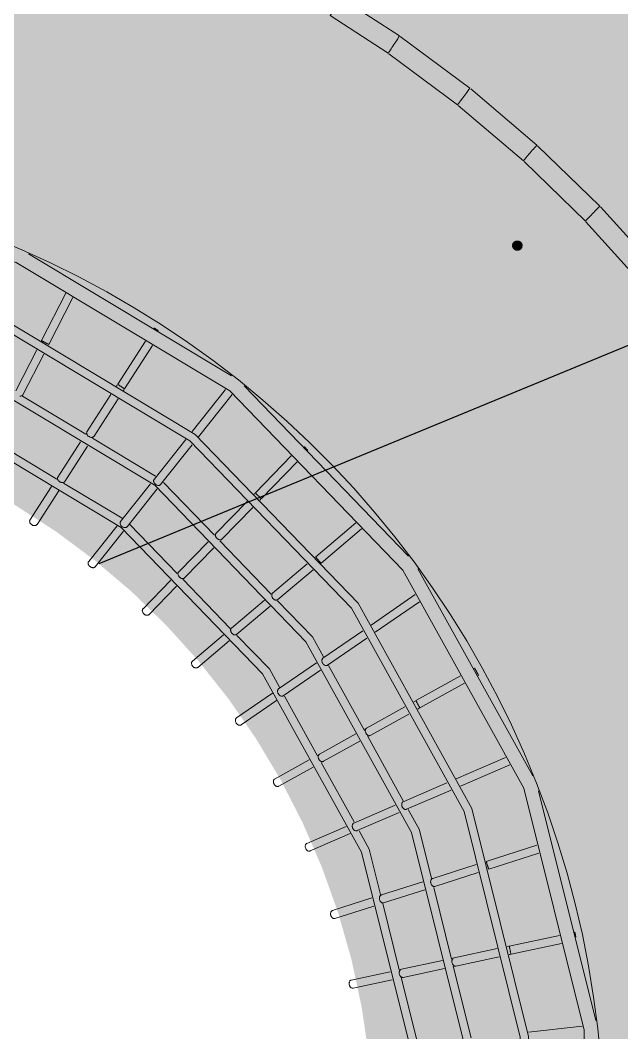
# Model space of a CAD drawing. Header units: millimetres. Extents: x -100577 to 287200, y -212120 to 238461.
# Drawn here: x 30748 to 32053, y 48713 to 50908 of the extents above; entities that cross this region are included whole.
import ezdxf

# ---------------------------------------------------------------- set-up
doc = ezdxf.new("R2010")
doc.units = ezdxf.units.MM
for name, color, linetype, lineweight in [('02_切断（家具）', 8, 'Continuous', 18), ('06_部屋の色', 8, 'Continuous', 0), ('11_見えがかり（家具）', 8, 'Continuous', 9)]:
    doc.layers.add(name, color=color, linetype=linetype, lineweight=lineweight)

msp = doc.modelspace()

# ---------------------------------------------------------------- hatches: boundary and pattern name
at = {"layer": '02_切断（家具）'}
msp.add_hatch(color=8, dxfattribs=at).paths.add_polyline_path([(31817, 50415.7), (31816.7, 50416.6), (31816.5, 50417), (31816.3, 50417.9), (31816.2, 50418.4), (31816.2, 50419.3), (31816.1, 50419.7), (31816.2, 50420.6), (31816.2, 50421.1), (31816.4, 50421.9), (31816.5, 50422.4), (31816.8, 50423.2), (31817, 50423.6), (31817.4, 50424.4), (31817.6, 50424.8), (31818, 50425.4), (31818.3, 50425.8), (31818.8, 50426.3), (31819.1, 50426.7), (31819.7, 50427.2), (31820.1, 50427.5), (31820.8, 50428), (31821.2, 50428.2), (31822, 50428.6), (31822.4, 50428.8), (31823.3, 50429.1), (31823.7, 50429.3), (31824.6, 50429.5), (31825.1, 50429.6), (31826.1, 50429.6), (31826.6, 50429.6), (31827.5, 50429.6), (31828, 50429.5), (31828.9, 50429.4), (31829.3, 50429.3), (31830.2, 50429), (31830.6, 50428.8), (31831.4, 50428.5), (31831.8, 50428.2), (31832.5, 50427.8), (31832.8, 50427.6), (31833.5, 50427.1), (31833.8, 50426.8), (31834.4, 50426.2), (31834.7, 50425.8), (31835.2, 50425.1), (31835.4, 50424.8), (31835.8, 50424), (31836.1, 50423.6), (31836.4, 50422.7), (31836.5, 50422.3), (31836.7, 50421.4), (31836.8, 50420.9), (31836.9, 50420), (31836.9, 50419.6), (31836.9, 50418.7), (31836.8, 50418.2), (31836.6, 50417.4), (31836.5, 50416.9), (31836.2, 50416.1), (31836.1, 50415.7), (31835.7, 50414.9), (31835.5, 50414.5), (31835, 50413.9), (31834.8, 50413.5), (31834.3, 50413), (31834, 50412.6), (31833.4, 50412.1), (31833, 50411.8), (31832.3, 50411.3), (31831.9, 50411.1), (31831.1, 50410.7), (31830.7, 50410.5), (31829.8, 50410.2), (31829.3, 50410), (31828.4, 50409.8), (31827.9, 50409.7), (31827, 50409.7), (31826.5, 50409.6), (31825.6, 50409.7), (31825.1, 50409.8), (31824.2, 50409.9), (31823.7, 50410), (31822.9, 50410.3), (31822.4, 50410.5), (31821.7, 50410.8), (31821.3, 50411), (31820.6, 50411.5), (31820.2, 50411.7), (31819.6, 50412.2), (31819.3, 50412.5), (31818.7, 50413.1), (31818.4, 50413.5), (31817.9, 50414.1), (31817.6, 50414.5), (31817.2, 50415.3), (31817, 50415.7)])
at = {"layer": '06_部屋の色', "true_color": 0xf6e3a4}
h = msp.add_hatch(color=8, dxfattribs=at)
h.paths.add_polyline_path([(15895.7, 43200.1), (16234.5, 43603.9), (16574.4, 44006.9), (14846.3, 45467.7), (18008.7, 50107.5), (18205.2, 50395.6), (18096.6, 50492.5), (18090.8, 50497.8), (18270.8, 50761.8), (18385, 50659.5), (18569.5, 50930.2), (18461.2, 51027.4), (18455.4, 51032.7), (18635.5, 51297), (18749.5, 51194.3), (18783.6, 51244.4), (18814.7, 51289.9), (20029.8, 53072.7), (19922.5, 53171.3), (19916.7, 53176.7), (20097.5, 53441.8), (20203.1, 53344.4), (20210.4, 53337.7), (20395.6, 53609.4), (20288.6, 53708.4), (20282.8, 53713.8), (20463.7, 53979.2), (20576.4, 53874.6), (20596, 53903.4), (21234.8, 54840.6), (21263.9, 54883.2), (21359.7, 55014.5), (21373.6, 55033.6), (21378.3, 55039.3), (21482.8, 55164.6), (21493.3, 55177.2), (21561.8, 55255.5), (21563.9, 55257.9), (21625.8, 55367.7), (21627.5, 55370.8), (21627.6, 55370.8), (21629.9, 55374.5), (21780.4, 55613.7), (21782.9, 55617), (21953.5, 55837.9), (21956.4, 55840.9), (22147.4, 56044.4), (22150.6, 56047.2), (22360.2, 56231.4), (22363.6, 56233.8), (22590, 56397), (22591.8, 56398.1), (22798.5, 56518.8), (22834.6, 56539.9), (23051.8, 56640.2), (23091.8, 56658.6), (23317.7, 56737.6), (23359.2, 56752.1), (23591.6, 56809), (23634.3, 56819.5), (23871.1, 56853.8), (23913.9, 56860), (23914.7, 56860.1), (23918.9, 56860.3), (24201.3, 56873.9), (24256.9, 56873.9), (26592.1, 56873.5), (26592.3, 57022), (26592.3, 57025.5), (30188.3, 57025), (30188.1, 56878.5), (30188.1, 56873), (30228.2, 56873), (30239.8, 56873), (33347.6, 56872.6), (33387.5, 56872.5), (33389.4, 56872.5), (33395.5, 56872.5), (33397.4, 56872.4), (33399.4, 56872.3), (33399.9, 56872.3), (33695.1, 56857.4), (33699.3, 56856.8), (33987.9, 56812.9), (33992, 56811.8), (34274.7, 56739.2), (34278.6, 56737.8), (34552.8, 56637.1), (34556.4, 56635.3), (34819.1, 56507.6), (34822.5, 56505.6), (35071.1, 56352.1), (35074.2, 56349.8), (35306.3, 56172), (35307.1, 56171.3), (35518.7, 55972.5), (35525, 55966.7), (35546.1, 55944.8), (35551.1, 55939.5), (35595.2, 55893.8), (35765.9, 55716.5), (38201.6, 53187.4), (38520.7, 52856), (38555.3, 52820.1), (38568.2, 52806.7), (38566, 52804.6), (38459.4, 52701.1), (38561.6, 52595.3), (38565, 52591.7), (38478.9, 52508), (37969.9, 52018.2), (37917.6, 51966.6), (37818.3, 52068.5), (37811.5, 52075.5), (37807.9, 52071.9), (37807.8, 52071.8), (37807.1, 52071.1), (37803.9, 52068), (37517.2, 51785.6), (37175.5, 51453.6), (37174.1, 51452.2), (37168.1, 51446.4), (36677.4, 50958.6), (36666.8, 50948), (36233.3, 50521), (36337.4, 50416.4), (36340.5, 50413.3), (36276.6, 50350.3), (35928, 49999), (35577, 49649.9), (35093, 49157.3), (34927.8, 48990.8), (34819.6, 49097.5), (34475.8, 48750.8), (34469.6, 48744.3), (34288.1, 48557.2), (34393.2, 48454.4), (34396.8, 48450.9), (34244.8, 48294.2), (33905.1, 47948.4), (33417, 47440), (32936.3, 46944.1), (32588.8, 46577.4), (32516.7, 46502.3), (32411.6, 46602.3), (32406.6, 46607.1), (32195, 46386.6), (32301.6, 46285.4), (32305.3, 46282), (32253.1, 46227.7), (31770.9, 45713.7), (31296, 45212.2), (31069.6, 44967.7), (30963.6, 45066.7), (30958.5, 45071.4), (30845.5, 44949.4), (30841.7, 44945.3), (30516.6, 44598.6), (30511.8, 44593.5), (30509.5, 44591.1), (30505.1, 44586.3), (30503.8, 44584.8), (30046.7, 44086.2), (30042.5, 44081.6), (29562.2, 43562.3), (29551.8, 43551), (29244.8, 43211.4), (29238.1, 43204.1), (28896.6, 42831.2), (28436.3, 42317.2), (28427.4, 42307.3), (28427.3, 42307.2), (28426.3, 42306.1), (27968.4, 41799.5), (27962.9, 41793.4), (27646.1, 41434.9), (27641.4, 41429.6), (27308.9, 41058), (27303.9, 41052.5), (26846.9, 40530.1), (26840, 40522.3), (26382.5, 40004.2), (26211.1, 39805.7), (26324, 39707.5), (26325.8, 39705.9), (26180.2, 39537.2), (25847.6, 39156.8), (25389.7, 38621), (24938.5, 38098.1), (24626.1, 37727.5), (24364.5, 37421.2), (23374.9, 38257.8), (23065.6, 38519.2), (23563.5, 39106.1), (24076.9, 39706.4), (24579.2, 40289.5), (25083.7, 40870.7), (22218.7, 43367), (21705, 42775.2), (21193.4, 42181.4), (20684.1, 41585.8), (20163.7, 40972.6), (20123.7, 40925.2), (22415.2, 38989.2), (21963.5, 38452.5), (21474.4, 37867.6), (21149.6, 37476.6), (20667.4, 36892.6), (20664.9, 36891), (20661.6, 36891.1), (14721.6, 41777.3), (14719.8, 41780.7), (14720.9, 41784.4), (15389.4, 42592.9)])
h.paths.add_polyline_path([(31135.5, 49518.8), (31065.3, 49596.5), (30990.2, 49669.4), (30910.4, 49737.2), (30826.3, 49799.7), (30738.4, 49856.5), (30647, 49907.4), (30552.3, 49952.3), (30455, 49990.9), (30355.4, 50023), (30253.8, 50048.6), (30150.9, 50067.4), (30046.9, 50079.5), (29942.3, 50084.8), (29837.6, 50083.2), (29733.3, 50074.7), (29629.6, 50059.5), (29527.3, 50037.5), (29426.6, 50008.9), (29327.9, 49973.7), (29231.8, 49932.1), (29138.7, 49884.4), (29048.8, 49830.7), (28962.7, 49771.2), (28880.6, 49706.2), (28802.9, 49635.9), (28730, 49560.8), (28662.2, 49481), (28599.7, 49397), (28542.9, 49309.1), (28491.9, 49217.6), (28447.1, 49123), (28408.5, 49025.7), (28376.3, 48926.1), (28350.8, 48824.5), (28331.9, 48721.5), (28319.9, 48617.5), (28314.6, 48512.9), (28316.2, 48408.3), (28324.6, 48303.9), (28339.9, 48200.3), (28361.9, 48097.9), (28390.5, 47997.2), (28425.7, 47898.6), (28467.2, 47802.5), (28515, 47709.3), (28568.7, 47619.5), (28628.2, 47533.3), (28693.2, 47451.2), (28763.4, 47373.5), (28838.6, 47300.7), (28918.3, 47232.9), (29002.4, 47170.4), (29090.3, 47113.5), (29181.7, 47062.6), (29276.4, 47017.7), (29373.7, 46979.1), (29473.3, 46947), (29574.9, 46921.4), (29677.9, 46902.6), (29781.9, 46890.5), (29886.5, 46885.3), (29991.1, 46886.9), (30095.5, 46895.3), (30199.1, 46910.6), (30301.4, 46932.5), (30402.1, 46961.2), (30500.8, 46996.4), (30596.9, 47037.9), (30690, 47085.6), (30779.9, 47139.4), (30866.1, 47198.9), (30948.1, 47263.8), (31025.8, 47334.1), (31098.7, 47409.2), (31166.5, 47489), (31229, 47573), (31285.8, 47660.9), (31336.8, 47752.4), (31381.7, 47847), (31420.2, 47944.3), (31452.4, 48044), (31477.9, 48145.5), (31496.8, 48248.5), (31508.9, 48352.5), (31514.1, 48457.1), (31512.5, 48561.8), (31504.1, 48666.1), (31488.8, 48769.7), (31466.8, 48872.1), (31438.2, 48972.8), (31403, 49071.4), (31361.5, 49167.5), (31313.8, 49260.7), (31260, 49350.6), (31200.5, 49436.7)], flags=0)

# ---------------------------------------------------------------- linework, layer by layer
at = {"layer": '02_切断（家具）'}
msp.add_lwpolyline([(31817, 50415.7), (31816.7, 50416.6), (31816.5, 50417), (31816.3, 50417.9), (31816.2, 50418.4), (31816.2, 50419.3), (31816.1, 50419.7), (31816.2, 50420.6), (31816.2, 50421.1), (31816.4, 50421.9), (31816.5, 50422.4), (31816.8, 50423.2), (31817, 50423.6), (31817.4, 50424.4), (31817.6, 50424.8), (31818, 50425.4), (31818.3, 50425.8), (31818.8, 50426.3), (31819.1, 50426.7), (31819.7, 50427.2), (31820.1, 50427.5), (31820.8, 50428), (31821.2, 50428.2), (31822, 50428.6), (31822.4, 50428.8), (31823.3, 50429.1), (31823.7, 50429.3), (31824.6, 50429.5), (31825.1, 50429.6), (31826.1, 50429.6), (31826.6, 50429.6), (31827.5, 50429.6), (31828, 50429.5), (31828.9, 50429.4), (31829.3, 50429.3), (31830.2, 50429), (31830.6, 50428.8), (31831.4, 50428.5), (31831.8, 50428.2), (31832.5, 50427.8), (31832.8, 50427.6), (31833.5, 50427.1), (31833.8, 50426.8), (31834.4, 50426.2), (31834.7, 50425.8), (31835.2, 50425.1), (31835.4, 50424.8), (31835.8, 50424), (31836.1, 50423.6), (31836.4, 50422.7), (31836.5, 50422.3), (31836.7, 50421.4), (31836.8, 50420.9), (31836.9, 50420), (31836.9, 50419.6), (31836.9, 50418.7), (31836.8, 50418.2), (31836.6, 50417.4), (31836.5, 50416.9), (31836.2, 50416.1), (31836.1, 50415.7), (31835.7, 50414.9), (31835.5, 50414.5), (31835, 50413.9), (31834.8, 50413.5), (31834.3, 50413), (31834, 50412.6), (31833.4, 50412.1), (31833, 50411.8), (31832.3, 50411.3), (31831.9, 50411.1), (31831.1, 50410.7), (31830.7, 50410.5), (31829.8, 50410.2), (31829.3, 50410), (31828.4, 50409.8), (31827.9, 50409.7), (31827, 50409.7), (31826.5, 50409.6), (31825.6, 50409.7), (31825.1, 50409.8), (31824.2, 50409.9), (31823.7, 50410), (31822.9, 50410.3), (31822.4, 50410.5), (31821.7, 50410.8), (31821.3, 50411), (31820.6, 50411.5), (31820.2, 50411.7), (31819.6, 50412.2), (31819.3, 50412.5), (31818.7, 50413.1), (31818.4, 50413.5), (31817.9, 50414.1), (31817.6, 50414.5), (31817.2, 50415.3), (31817, 50415.7), (31817, 50415.7)], dxfattribs=at)
at = {"layer": '11_見えがかり（家具）'}
for points in [[(31445.4, 50956.3), (31571.1, 50874.3), (31569, 50871.2), (31567, 50868), (31562.9, 50861.7), (31560.8, 50858.6), (31558.8, 50855.5), (31556.8, 50852.3), (31554.7, 50849.2), (31552.7, 50846), (31548.6, 50839.8), (31546.5, 50836.6), (31420.8, 50918.6), (31422.9, 50921.7), (31424.9, 50924.9), (31427, 50928), (31429, 50931.2), (31433.1, 50937.5), (31437.2, 50943.7), (31439.3, 50946.9), (31441.3, 50950), (31443.4, 50953.2), (31445.4, 50956.3)], [(31572.7, 50873.1), (31723.7, 50760.9), (31721.5, 50757.9), (31717, 50751.9), (31712.6, 50745.8), (31708.1, 50739.8), (31703.6, 50733.8), (31699.1, 50727.8), (31696.9, 50724.8), (31548.1, 50835.4)], [(31725.3, 50759.6), (31868.7, 50637.7), (31866.3, 50634.8), (31863.9, 50632), (31861.4, 50629.1), (31859, 50626.3), (31856.6, 50623.4), (31854.1, 50620.5), (31851.7, 50617.7), (31849.3, 50614.8), (31844.4, 50609.1), (31843.2, 50607.7), (31842, 50606.3), (31839.6, 50603.4), (31698.4, 50723.4)], [(31870.2, 50636.3), (32005.3, 50505.3), (32000.1, 50499.9), (31997.5, 50497.2), (31994.9, 50494.5), (31992.3, 50491.8), (31989.7, 50489.1), (31987, 50486.4), (31984.4, 50483.7), (31981.8, 50481), (31979.2, 50478.3), (31976.6, 50475.6), (31974, 50473), (31841, 50602)], [(29089, 46586.7), (29608.4, 46437.8), (30148.7, 46428.3), (30673, 46559.1), (31145.6, 46821), (31534.4, 47196.4), (31812.7, 47659.6), (31961.6, 48179), (31971.1, 48719.3), (31840.3, 49243.7), (31578.3, 49716.3), (31203, 50105), (30739.8, 50383.3), (30220.3, 50532.3)], [(32006.7, 50503.8), (32133, 50364.2), (32130.2, 50361.7), (32127.4, 50359.1), (32124.6, 50356.6), (32119.1, 50351.6), (32113.5, 50346.6), (32107.9, 50341.5), (32102.4, 50336.5), (32099.6, 50334), (31975.3, 50471.4)], [(32007.5, 48654.3), (32000.9, 48722.7), (31992, 48790.9), (31980.8, 48858.7), (31967.5, 48926.1), (31952, 48993), (31934.3, 49059.4), (31914.4, 49125.2), (31892.4, 49190.3), (31868.2, 49254.7), (31842, 49318.2), (31813.7, 49380.8), (31783.4, 49442.5), (31751.1, 49503.1), (31716.8, 49562.7), (31680.5, 49621.1), (31642.4, 49678.2), (31602.5, 49734.1), (31560.7, 49788.7), (31517.1, 49841.9), (31471.9, 49893.6), (31425, 49943.8), (31376.4, 49992.4), (31326.3, 50039.5), (31274.7, 50084.8), (31221.6, 50128.5), (31167.2, 50170.4), (31111.4, 50210.5), (31054.3, 50248.7), (30995.9, 50285.1), (30936.5, 50319.5), (30875.9, 50351.9), (30814.3, 50382.4), (30751.7, 50410.8), (30688.3, 50437.2)], [(29200.1, 50298.4), (29693.7, 50421.4), (30202.4, 50412.6), (30691.5, 50272.3), (31127.6, 50010.3), (31481, 49644.3), (31727.7, 49199.3), (31850.8, 48705.6), (31841.9, 48196.9), (31701.7, 47707.9), (31439.6, 47271.8), (31073.6, 46918.3), (30628.7, 46671.7), (30135, 46548.6), (29626.3, 46557.5), (29137.2, 46697.7)], [(29144.4, 46714.2), (29628.9, 46575.3), (30133, 46566.5), (30622.1, 46688.4), (31062.9, 46932.8), (31425.5, 47283), (31685.2, 47715), (31824.1, 48199.6), (31832.9, 48703.6), (31711, 49192.7), (31466.6, 49633.6), (31116.4, 49996.2), (30684.3, 50255.8), (30199.8, 50394.8), (29695.8, 50403.6), (29206.7, 50281.6)], [(30766.7, 50401.8), (31206.6, 50137.5)], [(30862.9, 50307), (30810.6, 50205.5), (30810.5, 50205.5), (30810.3, 50205.6), (30810, 50205.8), (30809.5, 50206), (30808.9, 50206.3), (30808.2, 50206.6), (30807.4, 50207), (30806.4, 50207.5), (30805.5, 50208), (30804.5, 50208.5), (30803.5, 50209), (30802.5, 50209.5), (30801.5, 50210), (30800.6, 50210.5), (30799.6, 50211), (30798.6, 50211.5), (30797.7, 50212), (30796.9, 50212.4), (30796.2, 50212.8), (30795.6, 50213.2), (30795.1, 50213.4), (30794.8, 50213.6), (30794.7, 50213.7), (30794.6, 50213.8), (30847.4, 50316.3)], [(29193.3, 46826.6), (29647.1, 46696.5), (30119.1, 46688.2), (30577.1, 46802.4), (30990, 47031.3), (31329.6, 47359.3), (31572.8, 47763.9), (31702.9, 48217.7), (31711.1, 48689.7), (31596.9, 49147.8), (31368.1, 49560.7), (31040.1, 49900.3), (30635.5, 50143.4), (30181.7, 50273.6), (29709.6, 50281.8), (29251.6, 50167.6)], [(31038.5, 50240.9), (31038.6, 50241), (31038.6, 50241), (31038.8, 50240.9), (31039.1, 50240.7), (31039.6, 50240.5), (31040.2, 50240.1), (31040.9, 50239.7), (31041.7, 50239.2), (31042.5, 50238.7), (31043.5, 50238.1), (31044.4, 50237.5), (31045.3, 50236.9), (31046.2, 50236.3), (31047.2, 50235.7), (31048.1, 50235.1), (31048.3, 50235)], [(30809.7, 50203.8), (30809.6, 50203.7)], [(30960, 50119), (30959.9, 50119.1), (30959.8, 50119.2), (31020.2, 50212.5)], [(31035.6, 50203.2), (30974.9, 50109.4), (30974.9, 50109.4), (30974.7, 50109.5), (30974.4, 50109.7), (30973.9, 50109.9), (30973.3, 50110.3), (30972.6, 50110.7), (30971.8, 50111.2), (30971, 50111.7), (30970, 50112.3), (30969.1, 50112.9), (30968.2, 50113.5), (30967.3, 50114.1), (30966.3, 50114.7), (30965.4, 50115.3), (30964.5, 50115.9), (30963.6, 50116.5), (30962.7, 50117.1), (30961.9, 50117.6), (30961.3, 50118.1), (30960.7, 50118.5), (30960.3, 50118.8), (30960, 50119)], [(30738.6, 50105), (30784.2, 50193.5)], [(30799.6, 50184.2), (30754.4, 50096.5), (30754, 50095.8), (30753.5, 50095.2), (30752.8, 50094.7), (30752, 50094.3), (30751, 50093.9), (30750, 50093.7), (30748.9, 50093.6), (30747.8, 50093.7)], [(29239.8, 46933.6), (29664.3, 46811.9), (30105.9, 46804.2), (30534.4, 46911), (30920.6, 47125.1), (31238.3, 47431.9), (31465.7, 47810.5), (31587.5, 48235), (31595.2, 48676.5), (31488.3, 49105), (31274.2, 49491.3), (30967.5, 49808.9), (30588.9, 50036.4), (30164.4, 50158.1), (29722.9, 50165.8), (29294.4, 50059)], [(30957.2, 50115), (30958.7, 50117.5)], [(30973.8, 50107.7), (30972.6, 50105.8)], [(31121.1, 50016.5), (31193.9, 50108.1)], [(31233.8, 50115.9), (31590.3, 49746.7)], [(30753.1, 50093.5), (30891, 50010.7)], [(30960.7, 50087.4), (30908.6, 50006.8), (30908.2, 50006.1), (30907.6, 50005.5), (30906.9, 50005), (30906.1, 50004.6), (30905.2, 50004.3), (30904.2, 50004.1), (30903.2, 50004.1), (30902, 50004.1), (30900.9, 50004.4), (30899.8, 50004.7), (30898.7, 50005.2), (30897.7, 50005.7), (30896.8, 50006.3), (30896, 50007), (30895.2, 50007.7), (30894.4, 50008.6), (30893.8, 50009.5), (30893.2, 50010.5), (30892.8, 50011.5), (30892.6, 50012.5), (30892.5, 50013.5), (30892.6, 50014.4), (30892.8, 50015.2)], [(30892.8, 50015.2), (30893.1, 50016), (30945.3, 50096.7)], [(31208, 50096.9), (31135.2, 50005.3)], [(30891.4, 50013.3), (30891.4, 50013.3)], [(30905.1, 50002.2), (31041.9, 49920.1)], [(31037.9, 49911.5), (31038.2, 49912.3), (31038.7, 49912.9), (31107.4, 49999.3)], [(30700.5, 49990.2), (30827.8, 49913.7)], [(30894.7, 49985.3), (30845.2, 49908.7), (30844.8, 49908.1), (30844.2, 49907.5), (30843.6, 49907), (30842.8, 49906.6), (30841.9, 49906.2), (30840.8, 49906), (30839.8, 49906), (30838.6, 49906.1), (30837.5, 49906.3), (30836.4, 49906.6), (30835.3, 49907.1), (30834.3, 49907.6), (30833.4, 49908.2), (30832.6, 49908.9), (30831.8, 49909.6), (30831, 49910.5), (30830.4, 49911.4), (30829.8, 49912.4), (30829.5, 49913.4), (30829.2, 49914.4), (30829.2, 49915.4), (30829.2, 49916.4), (30829.4, 49917.2)], [(30829.4, 49917.2), (30829.8, 49918), (30879.3, 49994.6)], [(31121.5, 49988.1), (31052.8, 49901.7), (31052.2, 49901.2), (31051.6, 49900.7), (31050.8, 49900.2), (31049.9, 49900), (31048.9, 49899.8), (31047.8, 49899.8), (31046.7, 49899.9), (31045.6, 49900.2), (31044.6, 49900.5), (31043.5, 49901), (31042.6, 49901.6), (31041.7, 49902.2), (31040.9, 49903), (31040.1, 49903.8), (31039.4, 49904.7), (31038.8, 49905.6), (31038.2, 49906.7), (31037.9, 49907.7), (31037.7, 49908.7), (31037.6, 49909.7), (31037.7, 49910.7), (31037.9, 49911.5)], [(31364.4, 49983.5), (31364.6, 49983.4), (31365.4, 49982.6), (31366.2, 49981.8), (31366.9, 49981.1), (31367.7, 49980.3), (31368.5, 49979.5), (31369.3, 49978.8), (31370, 49978), (31370.7, 49977.4), (31371.2, 49976.8), (31371.7, 49976.3), (31372.1, 49975.9), (31372.3, 49975.6), (31372.4, 49975.5), (31372.5, 49975.4), (31372.4, 49975.3)], [(31259.3, 49882.9), (31258.9, 49883.3), (31258.7, 49883.6), (31258.6, 49883.8), (31258.5, 49883.8), (31336.3, 49964)], [(31348.8, 49951.1), (31271.5, 49871.3), (31271.4, 49871.3), (31271.2, 49871.4), (31271, 49871.7), (31270.6, 49872), (31270.1, 49872.5), (31269.5, 49873), (31268.8, 49873.6), (31268, 49874.3), (31267.2, 49875.1), (31266.4, 49875.9), (31265.6, 49876.6), (31264.8, 49877.4), (31264.1, 49878.1), (31263.3, 49878.9), (31262.5, 49879.7), (31261.7, 49880.5), (31261, 49881.2), (31260.3, 49881.9), (31259.8, 49882.5), (31259.3, 49882.9)], [(30831.9, 49888.1), (30785, 49815.5), (30784.5, 49814.9), (30784, 49814.3), (30783.3, 49813.7), (30782.5, 49813.3), (30781.6, 49813), (30780.6, 49812.8), (30779.5, 49812.7), (30778.3, 49812.8), (30777.2, 49813), (30776.1, 49813.3), (30775, 49813.8), (30774, 49814.3), (30773.1, 49814.9), (30772.3, 49815.6), (30771.5, 49816.4), (30770.7, 49817.2), (30770.1, 49818.2), (30769.6, 49819.1), (30769.2, 49820.2), (30769, 49821.2), (30768.9, 49822.2), (30769, 49823.1), (30769.2, 49824), (30769.5, 49824.7), (30816.5, 49897.3)], [(30842.4, 49904.9), (30969.2, 49828.7)], [(31045.2, 49892.2), (30980.1, 49810.4), (30979.6, 49809.8), (30978.9, 49809.3), (30978.1, 49808.9), (30977.2, 49808.6), (30976.2, 49808.4), (30975.2, 49808.4), (30974, 49808.5), (30972.9, 49808.8), (30971.9, 49809.1), (30970.8, 49809.6), (30969.8, 49810.2), (30969, 49810.8), (30968.2, 49811.6), (30967.4, 49812.4), (30966.7, 49813.3), (30966.1, 49814.2), (30965.6, 49815.3), (30965.2, 49816.3), (30965, 49817.4), (30964.9, 49818.4), (30965, 49819.3)], [(30965, 49819.3), (30965.2, 49820.2), (30965.6, 49820.9), (30966, 49821.6), (31031.1, 49903.4)], [(31059, 49906.4), (31169.8, 49791.7)], [(31255.5, 49880.7), (31257.2, 49882.4)], [(31270.1, 49869.9), (31268, 49867.8)], [(31252.8, 49852.1), (31185.9, 49783.1), (31185.3, 49782.6), (31184.5, 49782.2), (31183.6, 49781.9), (31182.6, 49781.8), (31181.6, 49781.8), (31180.5, 49782), (31179.5, 49782.3), (31178.4, 49782.7), (31177.4, 49783.2), (31176.5, 49783.8), (31175.6, 49784.5), (31174.9, 49785.2), (31174.1, 49786.1), (31173.4, 49787), (31172.8, 49788), (31172.4, 49789.1), (31172, 49790.2), (31171.8, 49791.2), (31171.8, 49792.3), (31171.9, 49793.2), (31172.1, 49794.1)], [(31172.1, 49794.1), (31172.5, 49794.9), (31172.9, 49795.5), (31173.5, 49796.1), (31240.3, 49865)], [(30972.5, 49800.8), (30911, 49723.5), (30910.5, 49722.9), (30909.8, 49722.4), (30909, 49722), (30908.1, 49721.7), (30907.1, 49721.5), (30906, 49721.5), (30904.9, 49721.6), (30903.8, 49721.8), (30902.7, 49722.2), (30901.7, 49722.7), (30900.7, 49723.3), (30899.8, 49723.9), (30899, 49724.6), (30898.2, 49725.4), (30897.5, 49726.3), (30896.9, 49727.3), (30896.4, 49728.3), (30896.1, 49729.4), (30895.9, 49730.4), (30895.8, 49731.5), (30895.9, 49732.4), (30896.1, 49733.3)], [(30896.1, 49733.3), (30896.5, 49734.1), (30896.9, 49734.7), (30958.4, 49812)], [(30986.4, 49815.1), (31089.1, 49708.7)], [(31389.2, 49745.3), (31389.2, 49745.3), (31476.3, 49819.1)], [(31488.8, 49806.1), (31400.8, 49731.6), (31400.7, 49731.6), (31400.6, 49731.8), (31400.3, 49732), (31400, 49732.4), (31399.5, 49732.9), (31399, 49733.5), (31398.4, 49734.2), (31397.7, 49735), (31397, 49735.8), (31396.2, 49736.6), (31395.5, 49737.5), (31394.8, 49738.3), (31394.1, 49739.1), (31393.4, 49740), (31392.7, 49740.8), (31392, 49741.7), (31391.3, 49742.5), (31390.8, 49743.2), (31390.2, 49743.9), (31389.8, 49744.4), (31389.5, 49744.8), (31389.3, 49745.1), (31389.2, 49745.3)], [(31181.2, 49779.8), (31293, 49664.1)], [(31168.2, 49764.8), (31104.7, 49699.3), (31104, 49698.8), (31103.2, 49698.4), (31102.3, 49698.1), (31101.4, 49698), (31100.3, 49698), (31099.2, 49698.1), (31098.2, 49698.4), (31097.1, 49698.8), (31096.1, 49699.4), (31095.2, 49700), (31094.3, 49700.6), (31093.5, 49701.4), (31092.8, 49702.2), (31092.1, 49703.2), (31091.5, 49704.2), (31091.1, 49705.3), (31090.7, 49706.3), (31090.5, 49707.4), (31090.5, 49708.4), (31090.6, 49709.4), (31090.9, 49710.3)], [(31090.9, 49710.3), (31091.2, 49711.1), (31091.7, 49711.7), (31092.2, 49712.3), (31155.7, 49777.7)], [(31387.6, 49744), (31387.7, 49744)], [(31294.7, 49657.8), (31294.3, 49658.9), (31294, 49660), (31293.9, 49661.1), (31293.8, 49662.2), (31294, 49663.2), (31294.2, 49664), (31294.6, 49664.8), (31295, 49665.5), (31295.5, 49666.1), (31370.9, 49729.8)], [(31383.4, 49716.8), (31307.4, 49652.5), (31306.7, 49652), (31306, 49651.6), (31305.1, 49651.4), (31304.2, 49651.2), (31303.1, 49651.3), (31302.1, 49651.5), (31301.1, 49651.8), (31300, 49652.2), (31299.1, 49652.8), (31298.2, 49653.4), (31297.4, 49654.2), (31296.6, 49654.9), (31295.9, 49655.8), (31295.3, 49656.8), (31294.7, 49657.8)], [(31610.9, 49718.8), (31859.8, 49270)], [(31013.6, 49630.6), (31013.9, 49631.4), (31014.4, 49632), (31014.9, 49632.6), (31075.1, 49694.6)], [(31100.9, 49696.4), (31204.1, 49589.6)], [(31087.6, 49681.7), (31027.4, 49619.7), (31026.7, 49619.1), (31025.9, 49618.7), (31025, 49618.4), (31024.1, 49618.3), (31023, 49618.3), (31021.9, 49618.4), (31020.8, 49618.7), (31019.8, 49619.1), (31018.8, 49619.6), (31017.8, 49620.2), (31017, 49620.9), (31016.2, 49621.7), (31015.5, 49622.5), (31014.8, 49623.4), (31014.2, 49624.5), (31013.7, 49625.5), (31013.4, 49626.6), (31013.2, 49627.7), (31013.2, 49628.7), (31013.3, 49629.7), (31013.6, 49630.6)], [(31205.6, 49582.4), (31205.2, 49583.5), (31204.9, 49584.6), (31204.7, 49585.7), (31204.7, 49586.7), (31204.8, 49587.7), (31205.1, 49588.6), (31205.5, 49589.4), (31205.9, 49590.1), (31206.5, 49590.6), (31277.9, 49651.1)], [(31306.6, 49650), (31382.5, 49571.4), (31406.3, 49528.5)], [(31509.4, 49597.3), (31605.3, 49663.5)], [(31614.1, 49647.7), (31518.1, 49581.5)], [(31290.5, 49638.2), (31218.3, 49577.1), (31217.7, 49576.6), (31216.9, 49576.2), (31216, 49575.9), (31215.1, 49575.8), (31214, 49575.8), (31213, 49576), (31211.9, 49576.3), (31210.9, 49576.8), (31210, 49577.3), (31209.1, 49578), (31208.3, 49578.7), (31207.5, 49579.5), (31206.8, 49580.3), (31206.2, 49581.3), (31205.6, 49582.4)], [(31403.3, 49516.3), (31402.9, 49517.4), (31402.6, 49518.6), (31402.5, 49519.7), (31402.5, 49520.8), (31402.7, 49521.8), (31402.9, 49522.7), (31403.3, 49523.4), (31403.7, 49524.1), (31404.3, 49524.7), (31404.9, 49525.2), (31491.3, 49584.8)], [(31120.8, 49510.6), (31120.4, 49511.7), (31120.1, 49512.8), (31120, 49513.9), (31120, 49515), (31120.1, 49516), (31120.4, 49516.9), (31120.7, 49517.6), (31121.2, 49518.3), (31121.7, 49518.9), (31189.4, 49576.2)], [(31201.9, 49563.2), (31133.6, 49505.4), (31133, 49504.9), (31132.2, 49504.5), (31131.3, 49504.2), (31130.3, 49504.1), (31129.3, 49504.1), (31128.3, 49504.2), (31127.2, 49504.6), (31126.2, 49505), (31125.2, 49505.5), (31124.3, 49506.2), (31123.5, 49506.9), (31122.7, 49507.7), (31122, 49508.6), (31121.4, 49509.5), (31120.8, 49510.6)], [(31218.4, 49574.8), (31288.7, 49502), (31310.6, 49462.4)], [(31500.1, 49569), (31414.8, 49510.1), (31414.1, 49509.8), (31413.2, 49509.5), (31412.3, 49509.4), (31411.3, 49509.4), (31410.3, 49509.6), (31409.3, 49510), (31408.3, 49510.5), (31407.4, 49511.1), (31406.5, 49511.7), (31405.8, 49512.5), (31405, 49513.3), (31404.4, 49514.2), (31403.8, 49515.2), (31403.3, 49516.3)], [(31307.2, 49449.9), (31306.8, 49451), (31306.5, 49452.2), (31306.4, 49453.3), (31306.4, 49454.4), (31306.6, 49455.4), (31306.8, 49456.3), (31307.2, 49457.1), (31307.7, 49457.8), (31308.2, 49458.4), (31308.9, 49458.9), (31390.8, 49515.5)], [(31399.6, 49499.6), (31318.8, 49443.8), (31318, 49443.4), (31317.2, 49443.2), (31316.2, 49443.1), (31315.2, 49443.1), (31314.2, 49443.3), (31313.2, 49443.6), (31312.2, 49444.1), (31311.3, 49444.7), (31310.4, 49445.4), (31309.7, 49446.1), (31309, 49446.9), (31308.3, 49447.8), (31307.7, 49448.8), (31307.2, 49449.9)], [(31417, 49509.2), (31494.9, 49368.7)], [(31732.7, 49503.2), (31733.6, 49503.7), (31733.6, 49503.7), (31733.8, 49503.5), (31734, 49503.2), (31734.2, 49502.8), (31734.6, 49502.2), (31735, 49501.5), (31735.5, 49500.7), (31736, 49499.8), (31736.5, 49498.8), (31737.1, 49497.9), (31737.6, 49496.9), (31738.2, 49496), (31738.7, 49495), (31739.2, 49494), (31739.7, 49493.1), (31740.3, 49492.1), (31740.7, 49491.2), (31741.2, 49490.4), (31741.6, 49489.6), (31741.9, 49489), (31742.1, 49488.6), (31742.2, 49488.2), (31742.3, 49488), (31742.3, 49488), (31741.5, 49487.5)], [(31606.7, 49433.3), (31606.7, 49433.4), (31703.2, 49486.9)], [(31711.9, 49471.1), (31615.4, 49417.7), (31615.4, 49417.7), (31615.3, 49417.9), (31615.1, 49418.2), (31614.8, 49418.6), (31614.4, 49419.2), (31614, 49419.9), (31613.5, 49420.7), (31613, 49421.6), (31612.5, 49422.5), (31611.9, 49423.5), (31611.4, 49424.5), (31610.9, 49425.4), (31610.3, 49426.4), (31609.8, 49427.3), (31609.3, 49428.3), (31608.8, 49429.3), (31608.3, 49430.2), (31607.8, 49431), (31607.5, 49431.7), (31607.2, 49432.3), (31606.9, 49432.8), (31606.8, 49433.1), (31606.7, 49433.3)], [(31215.8, 49386.8), (31215.4, 49387.9), (31215.1, 49389), (31215, 49390.2), (31215, 49391.3), (31215.2, 49392.3), (31215.5, 49393.2), (31215.9, 49394), (31216.3, 49394.7), (31216.9, 49395.3), (31217.5, 49395.8), (31295.2, 49449.4)], [(31303.9, 49433.6), (31227.5, 49380.8), (31226.7, 49380.4), (31225.8, 49380.1), (31224.9, 49380), (31223.9, 49380), (31222.9, 49380.2), (31221.8, 49380.5), (31220.9, 49381), (31219.9, 49381.6), (31219.1, 49382.2), (31218.3, 49383), (31217.6, 49383.8), (31216.9, 49384.7), (31216.3, 49385.7), (31215.8, 49386.8)], [(31321.3, 49443.2), (31393, 49313.8)], [(31601.8, 49430.6), (31605, 49432.4)], [(31497.9, 49363.7), (31497.4, 49364.8), (31497.1, 49365.9), (31496.8, 49367.1), (31496.7, 49368.2), (31496.8, 49369.3), (31497, 49370.3), (31497.2, 49371.3), (31497.6, 49372.1), (31498.1, 49372.8), (31498.6, 49373.3), (31499.3, 49373.8), (31582.7, 49420)], [(31613.7, 49416.7), (31610.5, 49414.9)], [(31591.4, 49404.3), (31508.5, 49358.4), (31507.7, 49358), (31506.9, 49357.7), (31506, 49357.6), (31505, 49357.7), (31504.1, 49357.9), (31503.1, 49358.3), (31502.1, 49358.8), (31501.3, 49359.4), (31500.4, 49360.1), (31499.7, 49360.8), (31499, 49361.7), (31498.4, 49362.6), (31497.9, 49363.7)], [(31395.7, 49307), (31395.3, 49308.1), (31394.9, 49309.3), (31394.7, 49310.4), (31394.6, 49311.6), (31394.6, 49312.7), (31394.8, 49313.7), (31395.1, 49314.6), (31395.5, 49315.4), (31396, 49316.1), (31396.5, 49316.7), (31397.2, 49317.2), (31476.4, 49361.1)], [(31495.5, 49371.7), (31496, 49372)], [(31485.1, 49345.4), (31406.5, 49301.8), (31405.7, 49301.4), (31404.8, 49301.2), (31403.9, 49301), (31403, 49301.1), (31402, 49301.3), (31401, 49301.6), (31400, 49302.1), (31399.1, 49302.7), (31398.3, 49303.4), (31397.6, 49304.2), (31396.9, 49305), (31396.3, 49306), (31395.7, 49307)], [(31501.4, 49356.9), (31579.2, 49216.5)], [(31504.9, 49356.4), (31504.2, 49356)], [(31298.6, 49253.1), (31298.1, 49254.2), (31297.8, 49255.4), (31297.5, 49256.5), (31297.5, 49257.7), (31297.5, 49258.8), (31297.7, 49259.8), (31298, 49260.8), (31298.4, 49261.6), (31298.9, 49262.3), (31299.4, 49262.9), (31300.1, 49263.4), (31375.2, 49305)], [(31400.9, 49299.6), (31472.5, 49170.4)], [(31694.1, 49264.1), (31801.1, 49310.3)], [(31383.9, 49289.3), (31309.4, 49248), (31308.6, 49247.6), (31307.8, 49247.3), (31306.8, 49247.2), (31305.9, 49247.2), (31304.9, 49247.4), (31303.9, 49247.8), (31302.9, 49248.3), (31302, 49248.9), (31301.2, 49249.6), (31300.4, 49250.3), (31299.8, 49251.1), (31299.1, 49252.1), (31298.6, 49253.1)], [(31809.9, 49294.5), (31702.9, 49248.2)], [(31576.6, 49203.6), (31576.2, 49204.7), (31575.9, 49205.9), (31575.7, 49207.1), (31575.7, 49208.2), (31575.7, 49209.4), (31575.9, 49210.4), (31576.3, 49211.3), (31576.7, 49212.2), (31577.1, 49212.8), (31577.7, 49213.4), (31578.3, 49214), (31579.1, 49214.3), (31673.9, 49255.3)], [(31682.7, 49239.5), (31586.1, 49197.8), (31585.3, 49197.5), (31584.4, 49197.4), (31583.5, 49197.5), (31582.5, 49197.7), (31581.6, 49198.1), (31580.6, 49198.6), (31579.8, 49199.2), (31579, 49199.9), (31578.3, 49200.7), (31577.7, 49201.5), (31577.1, 49202.5), (31576.6, 49203.6)], [(31872.5, 49237.7), (31996.6, 48739.7)], [(31469.4, 49157.2), (31469, 49158.3), (31468.7, 49159.5), (31468.5, 49160.7), (31468.5, 49161.9), (31468.5, 49163), (31468.7, 49164), (31469.1, 49165), (31469.5, 49165.8), (31469.9, 49166.5), (31470.5, 49167.1), (31471.2, 49167.6), (31471.9, 49168), (31561.9, 49206.9)], [(31570.6, 49191.1), (31479, 49151.5), (31478.2, 49151.2), (31477.3, 49151.1), (31476.3, 49151.1), (31475.4, 49151.4), (31474.4, 49151.7), (31473.5, 49152.2), (31472.6, 49152.8), (31471.8, 49153.5), (31471.1, 49154.3), (31470.5, 49155.2), (31469.9, 49156.1), (31469.4, 49157.2)], [(31589.9, 49197.2), (31613.7, 49154.4), (31640, 49048.6)], [(31367.5, 49113.1), (31367, 49114.2), (31366.7, 49115.4), (31366.6, 49116.6), (31366.5, 49117.8), (31366.6, 49118.9), (31366.8, 49119.9), (31367.1, 49120.9), (31367.5, 49121.7), (31368, 49122.4), (31368.6, 49123), (31369.3, 49123.6), (31370, 49124), (31455.1, 49160.8)], [(31463.9, 49145), (31377.2, 49107.5), (31376.3, 49107.2), (31375.4, 49107.1), (31374.4, 49107.1), (31373.5, 49107.3), (31372.5, 49107.6), (31371.6, 49108.1), (31370.7, 49108.8), (31369.9, 49109.5), (31369.2, 49110.2), (31368.6, 49111.1), (31368, 49112), (31367.5, 49113.1)], [(31483.2, 49151.1), (31505.1, 49111.6), (31529.6, 49013.4)], [(31759.2, 49084.9), (31759.2, 49085), (31869.1, 49120.2)], [(31873.4, 49102.7), (31764.7, 49067.9), (31764.7, 49067.9), (31764.6, 49068.1), (31764.4, 49068.4), (31764.2, 49068.9), (31764, 49069.6), (31763.7, 49070.3), (31763.4, 49071.2), (31763.1, 49072.2), (31762.8, 49073.2), (31762.4, 49074.3), (31762.1, 49075.3), (31761.7, 49076.4), (31761.4, 49077.4), (31761.1, 49078.5), (31760.7, 49079.5), (31760.4, 49080.6), (31760.1, 49081.5), (31759.9, 49082.4), (31759.6, 49083.2), (31759.5, 49083.9), (31759.3, 49084.4), (31759.2, 49084.7), (31759.2, 49084.9)], [(31639.3, 49036.5), (31638.9, 49037.6), (31638.6, 49038.8), (31638.5, 49040), (31638.5, 49041.2), (31638.6, 49042.4), (31638.8, 49043.4), (31639.2, 49044.4), (31639.6, 49045.2), (31640.1, 49045.9), (31640.7, 49046.6), (31641.3, 49047.1), (31642.1, 49047.5), (31642.9, 49047.8), (31737.5, 49078)], [(31741.8, 49060.6), (31647.6, 49030.4), (31646.7, 49030.3), (31645.8, 49030.3), (31644.9, 49030.5), (31643.9, 49030.9), (31643.1, 49031.4), (31642.3, 49032.1), (31641.5, 49032.8), (31640.9, 49033.6), (31640.3, 49034.4), (31639.7, 49035.4), (31639.3, 49036.5)], [(31762.8, 49067.3), (31762.7, 49067.2)], [(31528.1, 49000.8), (31527.7, 49002), (31527.4, 49003.2), (31527.3, 49004.4), (31527.3, 49005.6), (31527.4, 49006.7), (31527.6, 49007.8), (31528, 49008.8), (31528.4, 49009.6), (31528.9, 49010.3), (31529.4, 49010.9), (31530.1, 49011.5), (31530.9, 49011.9), (31531.7, 49012.2), (31621.5, 49040.9)], [(31625.9, 49023.4), (31536.5, 48994.8), (31535.6, 48994.7), (31534.7, 48994.7), (31533.7, 48994.9), (31532.8, 48995.3), (31531.9, 48995.8), (31531.1, 48996.4), (31530.3, 48997.2), (31529.7, 48997.9), (31529.1, 48998.8), (31528.5, 48999.8), (31528.1, 49000.8)], [(31645.1, 49028.4), (31683.8, 48873)], [(31422.3, 48966.9), (31421.9, 48968.1), (31421.6, 48969.3), (31421.5, 48970.5), (31421.5, 48971.7), (31421.6, 48972.8), (31421.8, 48973.9), (31422.2, 48974.9), (31422.6, 48975.7), (31423.1, 48976.4), (31423.7, 48977.1), (31424.4, 48977.6), (31425.1, 48978), (31426, 48978.3), (31511.1, 49005.6)], [(31515.4, 48988.1), (31430.8, 48961), (31429.9, 48960.9), (31429, 48960.9), (31428, 48961.1), (31427.1, 48961.4), (31426.2, 48961.9), (31425.3, 48962.5), (31424.6, 48963.3), (31423.9, 48964), (31423.3, 48964.9), (31422.8, 48965.9), (31422.3, 48966.9)], [(31534.6, 48993.3), (31570.4, 48849.5)], [(31809.4, 48899.5), (31809.3, 48900.1), (31809.2, 48900.7), (31809.1, 48901), (31809.1, 48901.2), (31809.1, 48901.3), (31917.8, 48924.6)], [(31950.8, 48931.7), (31951, 48931.8), (31951, 48931.7), (31951.1, 48931.5), (31951.2, 48931.2), (31951.3, 48930.7), (31951.5, 48930), (31951.7, 48929.2), (31951.9, 48928.3), (31952.1, 48927.3), (31952.4, 48926.2), (31952.6, 48925.2), (31952.9, 48924.1), (31953.1, 48923), (31953.3, 48921.9), (31953.5, 48920.9), (31953.6, 48920.6)], [(31804.3, 48900.3), (31807.2, 48900.9)], [(31922.2, 48907.2), (31812.9, 48883.7), (31812.9, 48883.8), (31812.8, 48883.9), (31812.7, 48884.3), (31812.6, 48884.8), (31812.4, 48885.4), (31812.2, 48886.2), (31812, 48887.1), (31811.8, 48888.1), (31811.5, 48889.2), (31811.3, 48890.3), (31811, 48891.4), (31810.8, 48892.4), (31810.6, 48893.5), (31810.3, 48894.6), (31810.1, 48895.7), (31809.9, 48896.8), (31809.7, 48897.8), (31809.5, 48898.7), (31809.4, 48899.5)], [(31685.7, 48862.9), (31685.3, 48864), (31684.9, 48865.2), (31684.7, 48866.4), (31684.6, 48867.6), (31684.6, 48868.8), (31684.8, 48870), (31685, 48871.1), (31685.4, 48872), (31685.9, 48872.9), (31686.4, 48873.6), (31686.9, 48874.3), (31687.6, 48874.8), (31688.4, 48875.2), (31689.2, 48875.5), (31783, 48895.7)], [(31787.3, 48878.2), (31693.3, 48858), (31692.4, 48857.9), (31691.5, 48857.9), (31690.6, 48858.1), (31689.7, 48858.5), (31688.8, 48859), (31688, 48859.6), (31687.3, 48860.3), (31686.7, 48861.1), (31686.2, 48862), (31685.7, 48862.9)], [(31811, 48883.3), (31808.7, 48882.8)], [(31571.1, 48839.4), (31570.7, 48840.6), (31570.5, 48841.8), (31570.4, 48843), (31570.4, 48844.2), (31570.6, 48845.4), (31570.9, 48846.5), (31571.2, 48847.5), (31571.7, 48848.3), (31572.2, 48849.1), (31572.8, 48849.7), (31573.4, 48850.3), (31574.2, 48850.7), (31575, 48851), (31664.1, 48870.1)], [(31687.6, 48858), (31726.3, 48702.5)], [(31462.5, 48816.1), (31462.1, 48817.2), (31461.9, 48818.4), (31461.8, 48819.6), (31461.8, 48820.9), (31462, 48822), (31462.3, 48823.1), (31462.6, 48824.1), (31463.1, 48825), (31463.6, 48825.7), (31464.2, 48826.4), (31464.9, 48826.9), (31465.6, 48827.4), (31466.5, 48827.7), (31550.9, 48845.8)], [(31668.5, 48852.7), (31579.2, 48833.5), (31578.3, 48833.3), (31577.4, 48833.4), (31576.5, 48833.6), (31575.6, 48833.9), (31574.7, 48834.4), (31573.9, 48835), (31573.2, 48835.7), (31572.6, 48836.5), (31572, 48837.4), (31571.5, 48838.4), (31571.1, 48839.4)], [(31555.3, 48828.3), (31470.7, 48810.2), (31469.8, 48810), (31468.9, 48810), (31468, 48810.2), (31467, 48810.6), (31466.2, 48811.1), (31465.4, 48811.7), (31464.6, 48812.4), (31464, 48813.2), (31463.4, 48814), (31462.9, 48815), (31462.5, 48816.1)], [(31574.6, 48832.9), (31610.4, 48689.3)], [(31850.6, 48714.7), (31966.9, 48727.9)]]:
    msp.add_lwpolyline(points, dxfattribs=at)
at = {"layer": '45_吹抜'}
msp.add_lwpolyline([(38514.8, 52862.2), (30918.9, 49730)], dxfattribs=at)

doc.saveas('drawing.dxf')
